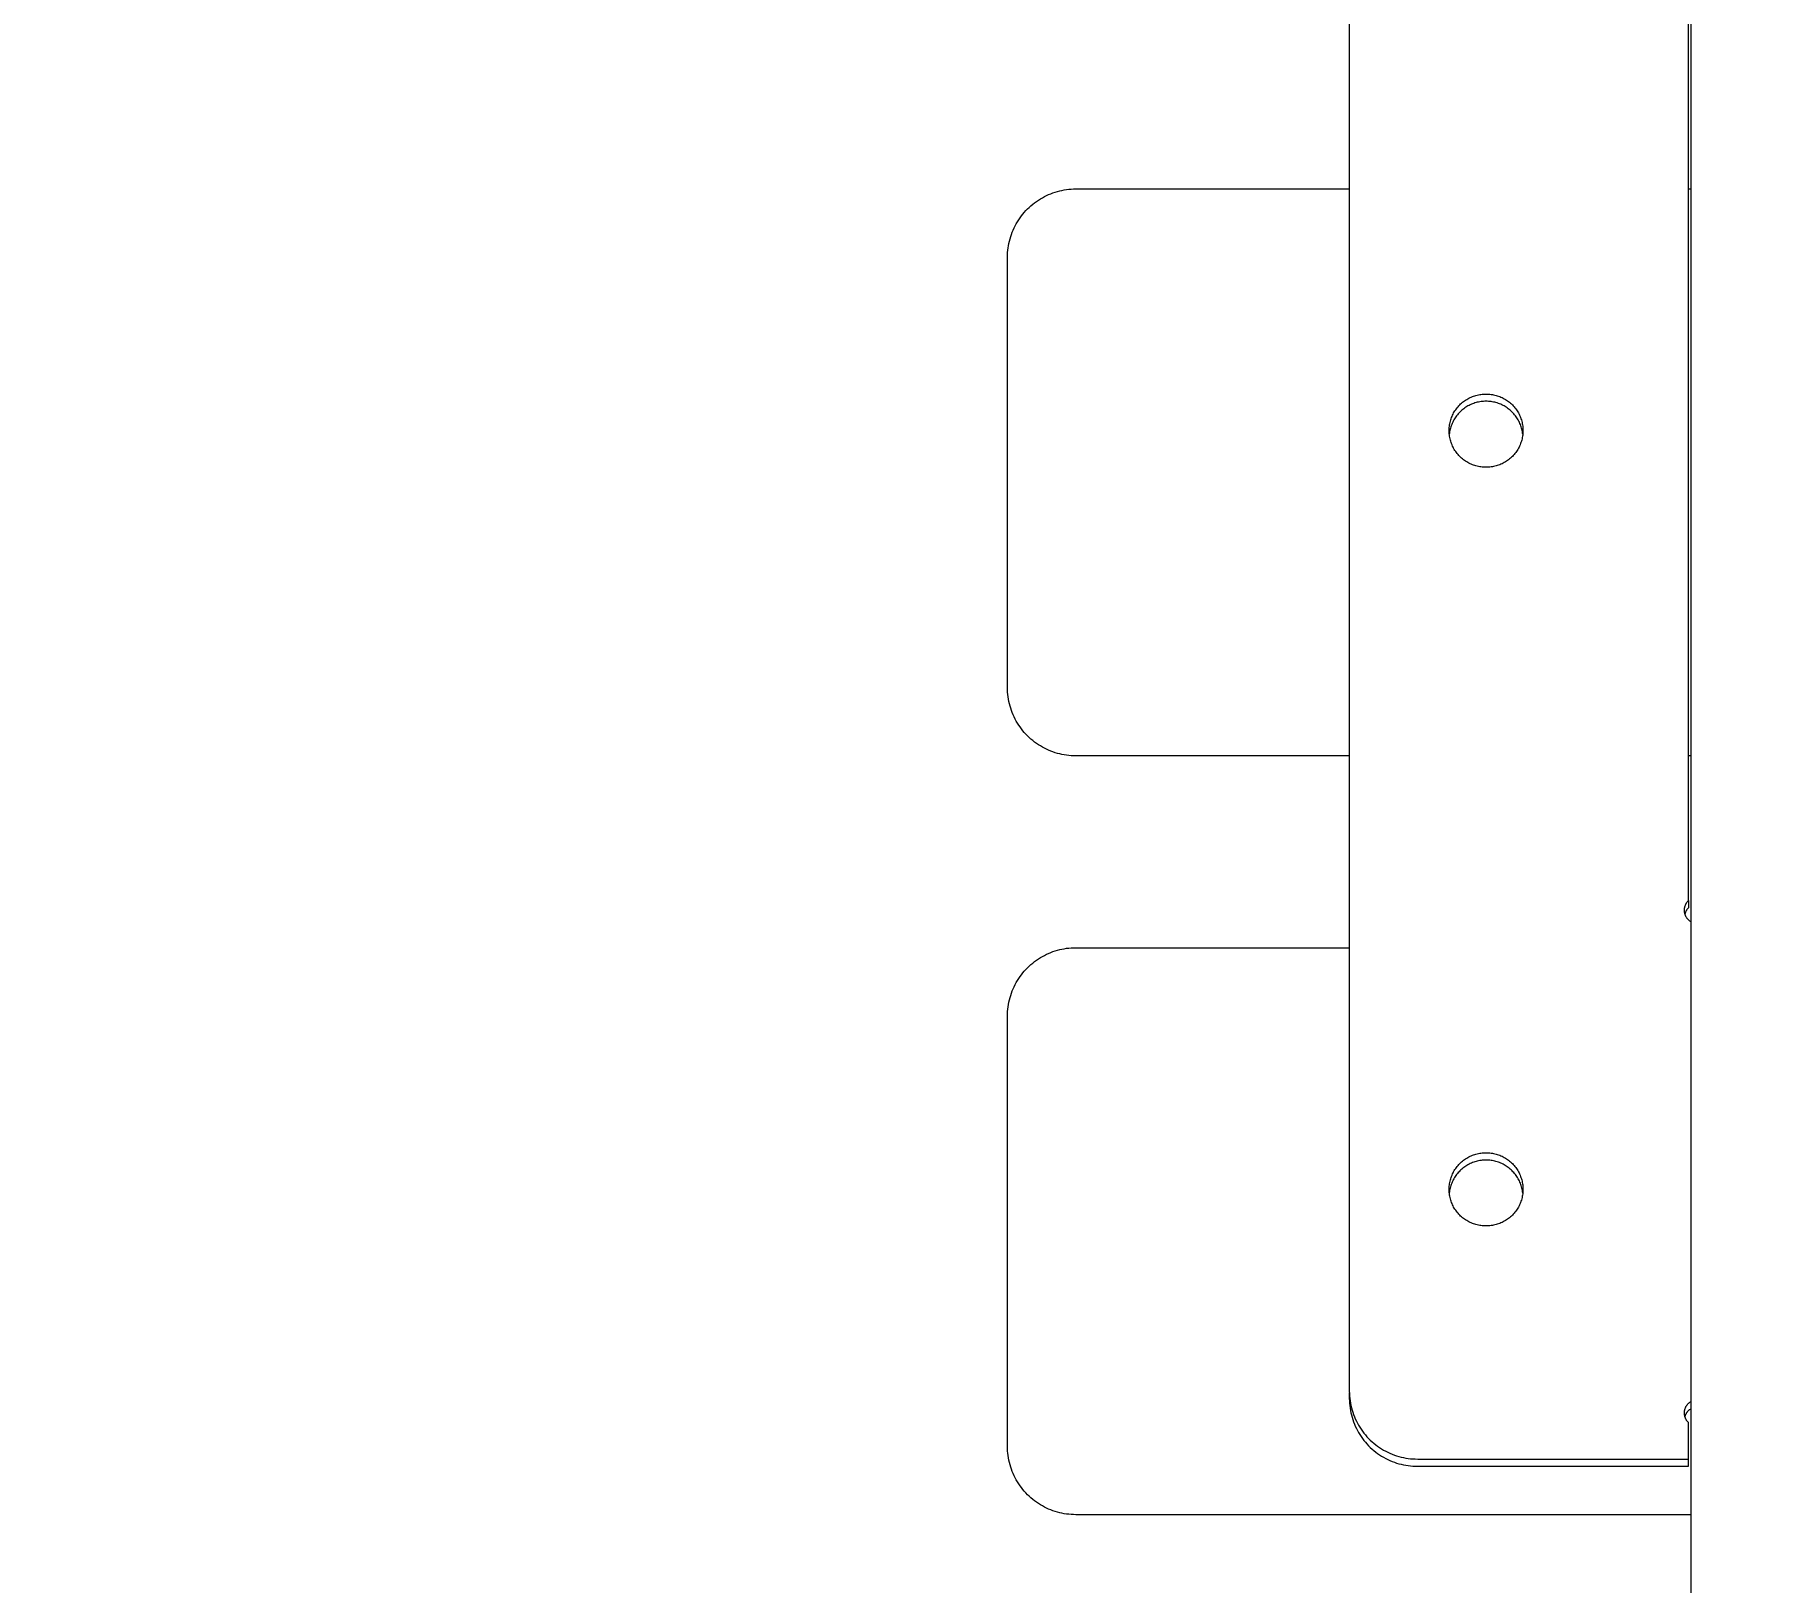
# Model space of a CAD drawing. Header units: inches. Extents: x -6 to 177, y -6 to 113.
# Drawn here: x 39.358 to 44.325, y 68.729 to 73.187 of the extents above; entities that cross this region are included whole.
import ezdxf

# ---------------------------------------------------------------- set-up
doc = ezdxf.new("R2010")
doc.units = ezdxf.units.IN
doc.layers.add('ZANO_R', color=7, linetype='Continuous', lineweight=0)
doc.layers.add('ZANO_W', color=1, linetype='Continuous', lineweight=0)
doc.styles.get("Standard").update_dxf_attribs({"font": 'arial.ttf'})
doc.dimstyles.new('amerykanie', dxfattribs={"dimtxt": 50, "dimasz": 50, "dimexe": 0.5, "dimexo": 0.5, "dimgap": 1, "dimtad": 1, "dimdec": 0, "dimzin": 0, "dimlunit": 5, "dimtxsty": 'Standard', "dimcen": 0.09, "dimclrd": 1, "dimclre": 1, "dimclrt": 1, "dimazin": 0, "dimtfac": 1, "dimtdec": 0, "dimtmove": 0, "dimatfit": 3, "dimfxl": 1, "dimtzin": 0, "dimarcsym": 1})

# ---------------------------------------------------------------- blocks, each defined once
blk = doc.blocks.new('*D360')
at = {"layer": 'ZANO_W', "color": 1, "lineweight": -2}
blk.add_line((85.0935, 70.6829), (84.9133, 72.026), dxfattribs=at)
blk.add_arc((85.5144, 67.5462), 4.0199, 111.9318, 165.7101, dxfattribs=at)
at = {"layer": 'ZANO_W', "color": 1}
for points in [[(84.0555, 71.1141), (83.9704, 71.4363), (84.9798, 71.5304)], [(81.4534, 68.5591), (81.7842, 68.5177), (81.4944, 67.5462)]]:
    blk.add_solid(points, dxfattribs=at)
at = {"layer": 'ZANO_W', "color": 1, "insert": (81.3724, 72.0367), "char_height": 1.625, "attachment_point": 5}
blk.add_mtext("82%%d21'", dxfattribs=at)

msp = doc.modelspace()

# ---------------------------------------------------------------- linework, layer by layer
at = {"layer": 'ZANO_R'}
for p, q in [((43.14387, 83.36189), (43.14387, 69.27949)), ((44.12822, 70.63128), (44.12822, 80.64249)), ((44.12034, 70.69272), (44.12034, 75.58914)), ((42.27184, 72.7233), (42.27796, 72.72608)), ((42.27796, 72.72608), (42.28417, 72.72866)), ((42.28417, 72.72866), (42.29047, 72.73102)), ((42.29047, 72.73102), (42.29684, 72.73316)), ((42.29684, 72.73316), (42.30328, 72.73508)), ((42.30328, 72.73508), (42.30978, 72.73678)), ((42.30978, 72.73678), (42.31634, 72.73826)), ((42.31634, 72.73826), (42.32295, 72.73952)), ((42.32295, 72.73952), (42.32959, 72.74055)), ((42.32959, 72.74055), (42.33626, 72.74135)), ((42.33626, 72.74135), (42.34296, 72.74192)), ((42.34296, 72.74192), (42.34967, 72.74227)), ((42.34967, 72.74227), (42.3564, 72.74238)), ((42.3564, 72.74238), (43.14387, 72.74238)), ((44.12034, 72.74238), (44.12822, 72.74238)), ((42.20368, 72.66975), (42.20801, 72.6749)), ((42.20801, 72.6749), (42.21252, 72.67989)), ((42.21252, 72.67989), (42.21719, 72.68472)), ((42.21719, 72.68472), (42.22202, 72.68939)), ((42.22202, 72.68939), (42.22701, 72.6939)), ((42.22701, 72.6939), (42.23215, 72.69823)), ((42.23215, 72.69823), (42.23744, 72.70238)), ((42.23744, 72.70238), (42.24287, 72.70635)), ((42.24287, 72.70635), (42.24842, 72.71013)), ((42.24842, 72.71013), (42.25411, 72.71372)), ((42.25411, 72.71372), (42.25991, 72.71712)), ((42.25991, 72.71712), (42.26582, 72.72031)), ((42.26582, 72.72031), (42.27184, 72.7233)), ((42.17583, 72.62395), (42.17861, 72.63007)), ((42.17861, 72.63007), (42.1816, 72.63609)), ((42.1816, 72.63609), (42.18479, 72.642)), ((42.18479, 72.642), (42.18819, 72.6478)), ((42.18819, 72.6478), (42.19178, 72.65349)), ((42.19178, 72.65349), (42.19556, 72.65904)), ((42.19556, 72.65904), (42.19953, 72.66447)), ((42.19953, 72.66447), (42.20368, 72.66975)), ((42.16136, 72.57232), (42.16239, 72.57896)), ((42.16239, 72.57896), (42.16364, 72.58557)), ((42.16364, 72.58557), (42.16512, 72.59212)), ((42.16512, 72.59212), (42.16683, 72.59863)), ((42.16683, 72.59863), (42.16875, 72.60507)), ((42.16875, 72.60507), (42.17089, 72.61144)), ((42.17089, 72.61144), (42.17325, 72.61774)), ((42.17325, 72.61774), (42.17583, 72.62395)), ((42.15953, 72.54551), (42.15964, 72.55223)), ((42.15953, 71.45284), (42.15953, 72.54551)), ((42.15964, 72.55223), (42.15999, 72.55895)), ((42.15999, 72.55895), (42.16056, 72.56565)), ((42.16056, 72.56565), (42.16136, 72.57232)), ((43.46718, 72.1255), (43.46997, 72.12787)), ((43.46997, 72.12787), (43.47284, 72.13014)), ((43.47284, 72.13014), (43.47579, 72.1323)), ((43.47579, 72.1323), (43.47881, 72.13436)), ((43.47881, 72.13436), (43.4819, 72.13632)), ((43.4819, 72.13632), (43.48506, 72.13816)), ((43.48506, 72.13816), (43.48828, 72.1399)), ((43.48828, 72.1399), (43.49156, 72.14152)), ((43.49156, 72.14152), (43.49489, 72.14303)), ((43.49489, 72.14303), (43.49827, 72.14442)), ((43.49827, 72.14442), (43.5017, 72.1457)), ((43.5017, 72.1457), (43.50517, 72.14685)), ((43.50517, 72.14685), (43.50868, 72.14788)), ((43.50868, 72.14788), (43.51223, 72.14879)), ((43.51223, 72.14879), (43.5158, 72.14958)), ((43.51602, 72.12858), (43.51248, 72.1278)), ((43.5158, 72.14958), (43.5194, 72.15024)), ((43.51958, 72.12924), (43.51602, 72.12858)), ((43.5194, 72.15024), (43.52302, 72.15078)), ((43.52316, 72.12979), (43.51958, 72.12924)), ((43.52302, 72.15078), (43.52665, 72.15119)), ((43.52676, 72.1302), (43.52316, 72.12979)), ((43.52665, 72.15119), (43.5303, 72.15148)), ((43.53037, 72.1305), (43.52676, 72.1302)), ((43.5303, 72.15148), (43.53395, 72.15163)), ((43.53399, 72.13067), (43.53037, 72.1305)), ((43.53395, 72.15163), (43.53761, 72.15166)), ((43.53761, 72.13072), (43.53399, 72.13067)), ((43.53761, 72.15166), (43.54127, 72.15163)), ((43.54123, 72.13067), (43.53761, 72.13072)), ((43.54485, 72.1305), (43.54123, 72.13067)), ((43.54127, 72.15163), (43.54492, 72.15148)), ((43.54846, 72.1302), (43.54485, 72.1305)), ((43.54492, 72.15148), (43.54857, 72.15119)), ((43.55206, 72.12979), (43.54846, 72.1302)), ((43.54857, 72.15119), (43.55221, 72.15078)), ((43.55564, 72.12924), (43.55206, 72.12979)), ((43.55221, 72.15078), (43.55582, 72.15024)), ((43.5592, 72.12858), (43.55564, 72.12924)), ((43.55582, 72.15024), (43.55942, 72.14958)), ((43.56274, 72.1278), (43.5592, 72.12858)), ((43.55942, 72.14958), (43.56299, 72.14879)), ((43.56299, 72.14879), (43.56654, 72.14788)), ((43.56654, 72.14788), (43.57005, 72.14685)), ((43.57005, 72.14685), (43.57352, 72.1457)), ((43.57352, 72.1457), (43.57695, 72.14442)), ((43.57695, 72.14442), (43.58033, 72.14303)), ((43.58033, 72.14303), (43.58366, 72.14152)), ((43.58366, 72.14152), (43.58694, 72.1399)), ((43.58694, 72.1399), (43.59016, 72.13816)), ((43.59016, 72.13816), (43.59332, 72.13632)), ((43.59332, 72.13632), (43.59641, 72.13436)), ((43.59641, 72.13436), (43.59943, 72.1323)), ((43.59943, 72.1323), (43.60238, 72.13014)), ((43.60238, 72.13014), (43.60525, 72.12787)), ((43.60525, 72.12787), (43.60804, 72.1255)), ((43.43586, 72.07695), (43.43698, 72.08043)), ((43.43698, 72.08043), (43.43823, 72.08387)), ((43.43823, 72.08387), (43.43959, 72.08726)), ((43.43959, 72.08726), (43.44107, 72.09061)), ((43.44107, 72.09061), (43.44266, 72.0939)), ((43.44266, 72.0939), (43.44437, 72.09713)), ((43.44437, 72.09713), (43.44619, 72.10031)), ((43.44682, 72.08006), (43.44498, 72.07694)), ((43.44619, 72.10031), (43.44812, 72.10341)), ((43.44876, 72.08311), (43.44682, 72.08006)), ((43.44812, 72.10341), (43.45016, 72.10645)), ((43.45081, 72.0861), (43.44876, 72.08311)), ((43.45016, 72.10645), (43.4523, 72.10942)), ((43.45296, 72.08902), (43.45081, 72.0861)), ((43.4523, 72.10942), (43.45454, 72.11231)), ((43.4552, 72.09186), (43.45296, 72.08902)), ((43.45454, 72.11231), (43.45688, 72.11512)), ((43.45754, 72.09463), (43.4552, 72.09186)), ((43.45688, 72.11512), (43.45932, 72.11785)), ((43.45998, 72.09731), (43.45754, 72.09463)), ((43.45932, 72.11785), (43.46185, 72.12049)), ((43.4625, 72.09991), (43.45998, 72.09731)), ((43.46185, 72.12049), (43.46447, 72.12304)), ((43.46512, 72.10241), (43.4625, 72.09991)), ((43.46447, 72.12304), (43.46718, 72.1255)), ((43.46781, 72.10483), (43.46512, 72.10241)), ((43.47059, 72.10716), (43.46781, 72.10483)), ((43.47344, 72.10939), (43.47059, 72.10716)), ((43.47637, 72.11152), (43.47344, 72.10939)), ((43.47937, 72.11355), (43.47637, 72.11152)), ((43.48244, 72.11547), (43.47937, 72.11355)), ((43.48558, 72.11729), (43.48244, 72.11547)), ((43.48877, 72.119), (43.48558, 72.11729)), ((43.49202, 72.1206), (43.48877, 72.119)), ((43.49532, 72.12209), (43.49202, 72.1206)), ((43.49867, 72.12346), (43.49532, 72.12209)), ((43.50207, 72.12472), (43.49867, 72.12346)), ((43.5055, 72.12587), (43.50207, 72.12472)), ((43.50898, 72.12689), (43.5055, 72.12587)), ((43.51248, 72.1278), (43.50898, 72.12689)), ((43.56624, 72.12689), (43.56274, 72.1278)), ((43.56972, 72.12587), (43.56624, 72.12689)), ((43.57315, 72.12472), (43.56972, 72.12587)), ((43.57655, 72.12346), (43.57315, 72.12472)), ((43.5799, 72.12209), (43.57655, 72.12346)), ((43.5832, 72.1206), (43.5799, 72.12209)), ((43.58645, 72.119), (43.5832, 72.1206)), ((43.58965, 72.11729), (43.58645, 72.119)), ((43.59278, 72.11547), (43.58965, 72.11729)), ((43.59585, 72.11355), (43.59278, 72.11547)), ((43.59885, 72.11152), (43.59585, 72.11355)), ((43.60178, 72.10939), (43.59885, 72.11152)), ((43.60463, 72.10716), (43.60178, 72.10939)), ((43.60741, 72.10483), (43.60463, 72.10716)), ((43.61011, 72.10241), (43.60741, 72.10483)), ((43.60804, 72.1255), (43.61075, 72.12304)), ((43.61272, 72.09991), (43.61011, 72.10241)), ((43.61075, 72.12304), (43.61337, 72.12049)), ((43.61524, 72.09731), (43.61272, 72.09991)), ((43.61337, 72.12049), (43.6159, 72.11785)), ((43.61768, 72.09463), (43.61524, 72.09731)), ((43.6159, 72.11785), (43.61834, 72.11512)), ((43.62002, 72.09186), (43.61768, 72.09463)), ((43.61834, 72.11512), (43.62068, 72.11231)), ((43.62226, 72.08902), (43.62002, 72.09186)), ((43.62068, 72.11231), (43.62292, 72.10942)), ((43.62441, 72.0861), (43.62226, 72.08902)), ((43.62292, 72.10942), (43.62506, 72.10645)), ((43.62646, 72.08311), (43.62441, 72.0861)), ((43.62506, 72.10645), (43.6271, 72.10341)), ((43.6284, 72.08006), (43.62646, 72.08311)), ((43.6271, 72.10341), (43.62903, 72.10031)), ((43.63024, 72.07694), (43.6284, 72.08006)), ((43.62903, 72.10031), (43.63085, 72.09713)), ((43.63085, 72.09713), (43.63256, 72.0939)), ((43.63256, 72.0939), (43.63415, 72.09061)), ((43.63415, 72.09061), (43.63563, 72.08726)), ((43.63563, 72.08726), (43.637, 72.08387)), ((43.637, 72.08387), (43.63824, 72.08043)), ((43.63824, 72.08043), (43.63936, 72.07695)), ((43.43132, 72.04813), (43.43144, 72.05178)), ((43.43132, 72.04447), (43.43132, 72.04813)), ((43.43144, 72.04081), (43.43132, 72.04447)), ((43.43144, 72.05178), (43.4317, 72.05543)), ((43.4317, 72.03717), (43.43144, 72.04081)), ((43.4317, 72.05543), (43.43208, 72.05907)), ((43.43208, 72.03353), (43.4317, 72.03717)), ((43.43227, 72.03942), (43.43183, 72.03583)), ((43.43208, 72.05907), (43.43258, 72.0627)), ((43.43258, 72.0299), (43.43208, 72.03353)), ((43.43283, 72.043), (43.43227, 72.03942)), ((43.43258, 72.0627), (43.43322, 72.0663)), ((43.43322, 72.0263), (43.43258, 72.0299)), ((43.43351, 72.04656), (43.43283, 72.043)), ((43.43322, 72.0663), (43.43397, 72.06988)), ((43.43432, 72.05009), (43.43351, 72.04656)), ((43.43397, 72.06988), (43.43485, 72.07343)), ((43.43525, 72.05359), (43.43432, 72.05009)), ((43.43485, 72.07343), (43.43586, 72.07695)), ((43.43629, 72.05706), (43.43525, 72.05359)), ((43.43745, 72.06049), (43.43629, 72.05706)), ((43.43873, 72.06388), (43.43745, 72.06049)), ((43.44013, 72.06722), (43.43873, 72.06388)), ((43.44164, 72.07051), (43.44013, 72.06722)), ((43.44326, 72.07375), (43.44164, 72.07051)), ((43.44498, 72.07694), (43.44326, 72.07375)), ((43.63197, 72.07375), (43.63024, 72.07694)), ((43.63359, 72.07051), (43.63197, 72.07375)), ((43.63509, 72.06722), (43.63359, 72.07051)), ((43.63649, 72.06388), (43.63509, 72.06722)), ((43.63777, 72.06049), (43.63649, 72.06388)), ((43.63893, 72.05706), (43.63777, 72.06049)), ((43.63998, 72.05359), (43.63893, 72.05706)), ((43.63936, 72.07695), (43.64037, 72.07343)), ((43.6409, 72.05009), (43.63998, 72.05359)), ((43.64037, 72.07343), (43.64125, 72.06988)), ((43.64171, 72.04656), (43.6409, 72.05009)), ((43.64125, 72.06988), (43.642, 72.0663)), ((43.64239, 72.043), (43.64171, 72.04656)), ((43.642, 72.0663), (43.64264, 72.0627)), ((43.64264, 72.0299), (43.642, 72.0263)), ((43.64295, 72.03942), (43.64239, 72.043)), ((43.64264, 72.0627), (43.64314, 72.05907)), ((43.64314, 72.03353), (43.64264, 72.0299)), ((43.64339, 72.03583), (43.64295, 72.03942)), ((43.64314, 72.05907), (43.64352, 72.05543)), ((43.64352, 72.03717), (43.64314, 72.03353)), ((43.64352, 72.05543), (43.64378, 72.05178)), ((43.64378, 72.04081), (43.64352, 72.03717)), ((43.64378, 72.05178), (43.6439, 72.04813)), ((43.6439, 72.04447), (43.64378, 72.04081)), ((43.6439, 72.04813), (43.6439, 72.04447)), ((43.43397, 72.02272), (43.43322, 72.0263)), ((43.43485, 72.01917), (43.43397, 72.02272)), ((43.43586, 72.01565), (43.43485, 72.01917)), ((43.43698, 72.01217), (43.43586, 72.01565)), ((43.43823, 72.00873), (43.43698, 72.01217)), ((43.43959, 72.00534), (43.43823, 72.00873)), ((43.44107, 72.00199), (43.43959, 72.00534)), ((43.44266, 71.9987), (43.44107, 72.00199)), ((43.44437, 71.99547), (43.44266, 71.9987)), ((43.44619, 71.99229), (43.44437, 71.99547)), ((43.44812, 71.98919), (43.44619, 71.99229)), ((43.45016, 71.98615), (43.44812, 71.98919)), ((43.4523, 71.98318), (43.45016, 71.98615)), ((43.45454, 71.98029), (43.4523, 71.98318)), ((43.45688, 71.97748), (43.45454, 71.98029)), ((43.62068, 71.98029), (43.61834, 71.97748)), ((43.62292, 71.98318), (43.62068, 71.98029)), ((43.62506, 71.98615), (43.62292, 71.98318)), ((43.6271, 71.98919), (43.62506, 71.98615)), ((43.62903, 71.99229), (43.6271, 71.98919)), ((43.63085, 71.99547), (43.62903, 71.99229)), ((43.63256, 71.9987), (43.63085, 71.99547)), ((43.63415, 72.00199), (43.63256, 71.9987)), ((43.63563, 72.00534), (43.63415, 72.00199)), ((43.637, 72.00873), (43.63563, 72.00534)), ((43.63824, 72.01217), (43.637, 72.00873)), ((43.63936, 72.01565), (43.63824, 72.01217)), ((43.64037, 72.01917), (43.63936, 72.01565)), ((43.64125, 72.02272), (43.64037, 72.01917)), ((43.642, 72.0263), (43.64125, 72.02272)), ((43.45932, 71.97475), (43.45688, 71.97748)), ((43.46185, 71.97211), (43.45932, 71.97475)), ((43.46447, 71.96955), (43.46185, 71.97211)), ((43.46718, 71.96709), (43.46447, 71.96955)), ((43.46997, 71.96473), (43.46718, 71.96709)), ((43.47284, 71.96246), (43.46997, 71.96473)), ((43.47579, 71.9603), (43.47284, 71.96246)), ((43.47881, 71.95824), (43.47579, 71.9603)), ((43.4819, 71.95628), (43.47881, 71.95824)), ((43.48506, 71.95444), (43.4819, 71.95628)), ((43.48828, 71.9527), (43.48506, 71.95444)), ((43.49156, 71.95108), (43.48828, 71.9527)), ((43.49489, 71.94957), (43.49156, 71.95108)), ((43.49827, 71.94818), (43.49489, 71.94957)), ((43.5017, 71.9469), (43.49827, 71.94818)), ((43.50517, 71.94575), (43.5017, 71.9469)), ((43.50868, 71.94471), (43.50517, 71.94575)), ((43.51223, 71.9438), (43.50868, 71.94471)), ((43.5158, 71.94302), (43.51223, 71.9438)), ((43.5194, 71.94236), (43.5158, 71.94302)), ((43.52302, 71.94182), (43.5194, 71.94236)), ((43.52665, 71.94141), (43.52302, 71.94182)), ((43.5303, 71.94112), (43.52665, 71.94141)), ((43.53395, 71.94097), (43.5303, 71.94112)), ((43.53761, 71.94093), (43.53395, 71.94097)), ((43.54127, 71.94097), (43.53761, 71.94093)), ((43.54492, 71.94112), (43.54127, 71.94097)), ((43.54857, 71.94141), (43.54492, 71.94112)), ((43.55221, 71.94182), (43.54857, 71.94141)), ((43.55582, 71.94236), (43.55221, 71.94182)), ((43.55942, 71.94302), (43.55582, 71.94236)), ((43.56299, 71.9438), (43.55942, 71.94302)), ((43.56654, 71.94471), (43.56299, 71.9438)), ((43.57005, 71.94575), (43.56654, 71.94471)), ((43.57352, 71.9469), (43.57005, 71.94575)), ((43.57695, 71.94818), (43.57352, 71.9469)), ((43.58033, 71.94957), (43.57695, 71.94818)), ((43.58366, 71.95108), (43.58033, 71.94957)), ((43.58694, 71.9527), (43.58366, 71.95108)), ((43.59016, 71.95444), (43.58694, 71.9527)), ((43.59332, 71.95628), (43.59016, 71.95444)), ((43.59641, 71.95824), (43.59332, 71.95628)), ((43.59943, 71.9603), (43.59641, 71.95824)), ((43.60238, 71.96246), (43.59943, 71.9603)), ((43.60525, 71.96473), (43.60238, 71.96246)), ((43.60804, 71.96709), (43.60525, 71.96473)), ((43.61075, 71.96955), (43.60804, 71.96709)), ((43.61337, 71.97211), (43.61075, 71.96955)), ((43.6159, 71.97475), (43.61337, 71.97211)), ((43.61834, 71.97748), (43.6159, 71.97475)), ((42.15953, 71.30623), (42.15953, 71.45284)), ((42.15964, 71.29951), (42.15953, 71.30623)), ((42.15999, 71.29279), (42.15964, 71.29951)), ((42.16056, 71.2861), (42.15999, 71.29279)), ((42.16136, 71.27942), (42.16056, 71.2861)), ((42.16239, 71.27278), (42.16136, 71.27942)), ((42.16364, 71.26618), (42.16239, 71.27278)), ((42.16512, 71.25962), (42.16364, 71.26618)), ((42.16683, 71.25312), (42.16512, 71.25962)), ((42.16875, 71.24667), (42.16683, 71.25312)), ((42.17089, 71.2403), (42.16875, 71.24667)), ((42.17325, 71.23401), (42.17089, 71.2403)), ((42.17583, 71.2278), (42.17325, 71.23401)), ((42.17861, 71.22168), (42.17583, 71.2278)), ((42.1816, 71.21566), (42.17861, 71.22168)), ((42.18479, 71.20974), (42.1816, 71.21566)), ((42.18819, 71.20394), (42.18479, 71.20974)), ((42.19178, 71.19826), (42.18819, 71.20394)), ((42.19556, 71.1927), (42.19178, 71.19826)), ((42.19953, 71.18727), (42.19556, 71.1927)), ((42.20368, 71.18199), (42.19953, 71.18727)), ((42.20801, 71.17685), (42.20368, 71.18199)), ((42.21252, 71.17186), (42.20801, 71.17685)), ((42.21719, 71.16702), (42.21252, 71.17186)), ((42.22202, 71.16235), (42.21719, 71.16702)), ((42.22701, 71.15785), (42.22202, 71.16235)), ((42.23215, 71.15352), (42.22701, 71.15785)), ((42.23744, 71.14936), (42.23215, 71.15352)), ((42.24287, 71.14539), (42.23744, 71.14936)), ((42.24842, 71.14161), (42.24287, 71.14539)), ((42.25411, 71.13802), (42.24842, 71.14161)), ((42.25991, 71.13463), (42.25411, 71.13802)), ((42.26582, 71.13143), (42.25991, 71.13463)), ((42.27184, 71.12844), (42.26582, 71.13143)), ((42.27796, 71.12566), (42.27184, 71.12844)), ((42.28417, 71.12309), (42.27796, 71.12566)), ((42.29047, 71.12073), (42.28417, 71.12309)), ((42.29684, 71.11858), (42.29047, 71.12073)), ((42.30328, 71.11666), (42.29684, 71.11858)), ((42.30978, 71.11496), (42.30328, 71.11666)), ((42.31634, 71.11348), (42.30978, 71.11496)), ((42.32295, 71.11222), (42.31634, 71.11348)), ((42.32959, 71.11119), (42.32295, 71.11222)), ((42.33626, 71.11039), (42.32959, 71.11119)), ((42.34296, 71.10982), (42.33626, 71.11039)), ((42.34967, 71.10948), (42.34296, 71.10982)), ((42.3564, 71.10936), (42.34967, 71.10948)), ((43.14387, 71.10936), (42.3564, 71.10936)), ((44.12822, 71.10936), (44.12034, 71.10936)), ((44.11523, 70.68648), (44.11599, 70.68759)), ((44.11599, 70.68759), (44.11679, 70.68868)), ((44.11679, 70.68868), (44.11762, 70.68973)), ((44.11762, 70.68973), (44.1185, 70.69076)), ((44.1185, 70.69076), (44.1194, 70.69175)), ((44.1194, 70.69175), (44.12034, 70.69272)), ((44.12034, 70.69272), (44.12034, 70.67177)), ((44.10882, 70.66485), (44.10883, 70.6662)), ((44.10885, 70.66351), (44.10882, 70.66485)), ((44.10883, 70.6662), (44.10889, 70.66754)), ((44.10893, 70.66216), (44.10885, 70.66351)), ((44.10889, 70.66754), (44.109, 70.66889)), ((44.10905, 70.66082), (44.10893, 70.66216)), ((44.109, 70.66889), (44.10916, 70.67022)), ((44.10923, 70.65949), (44.10905, 70.66082)), ((44.10916, 70.67022), (44.10936, 70.67156)), ((44.10944, 70.65816), (44.10923, 70.65949)), ((44.10936, 70.67156), (44.1096, 70.67288)), ((44.10971, 70.65684), (44.10944, 70.65816)), ((44.1096, 70.67288), (44.10989, 70.67419)), ((44.11002, 70.65553), (44.10971, 70.65684)), ((44.10989, 70.67419), (44.11023, 70.6755)), ((44.11037, 70.65423), (44.11002, 70.65553)), ((44.11023, 70.6755), (44.11062, 70.67679)), ((44.11064, 70.65593), (44.11025, 70.65465)), ((44.11077, 70.65294), (44.11037, 70.65423)), ((44.11062, 70.67679), (44.11104, 70.67806)), ((44.11107, 70.6572), (44.11064, 70.65593)), ((44.11122, 70.65167), (44.11077, 70.65294)), ((44.11104, 70.67806), (44.11151, 70.67933)), ((44.11154, 70.65846), (44.11107, 70.6572)), ((44.1117, 70.65042), (44.11122, 70.65167)), ((44.11151, 70.67933), (44.11203, 70.68057)), ((44.11206, 70.65969), (44.11154, 70.65846)), ((44.11223, 70.64918), (44.1117, 70.65042)), ((44.11203, 70.68057), (44.11259, 70.6818)), ((44.11261, 70.66091), (44.11206, 70.65969)), ((44.11281, 70.64796), (44.11223, 70.64918)), ((44.11259, 70.6818), (44.11318, 70.683)), ((44.11321, 70.66211), (44.11261, 70.66091)), ((44.11342, 70.64677), (44.11281, 70.64796)), ((44.11318, 70.683), (44.11383, 70.68418)), ((44.11385, 70.66329), (44.11321, 70.66211)), ((44.11408, 70.64559), (44.11342, 70.64677)), ((44.11383, 70.68418), (44.11451, 70.68535)), ((44.11453, 70.66444), (44.11385, 70.66329)), ((44.11478, 70.64444), (44.11408, 70.64559)), ((44.11451, 70.68535), (44.11523, 70.68648)), ((44.11525, 70.66557), (44.11453, 70.66444)), ((44.11551, 70.64331), (44.11478, 70.64444)), ((44.11601, 70.66668), (44.11525, 70.66557)), ((44.11629, 70.64221), (44.11551, 70.64331)), ((44.11681, 70.66775), (44.11601, 70.66668)), ((44.1171, 70.64114), (44.11629, 70.64221)), ((44.11764, 70.6688), (44.11681, 70.66775)), ((44.11795, 70.64009), (44.1171, 70.64114)), ((44.11851, 70.66982), (44.11764, 70.6688)), ((44.11883, 70.63908), (44.11795, 70.64009)), ((44.11941, 70.67081), (44.11851, 70.66982)), ((44.11975, 70.63809), (44.11883, 70.63908)), ((44.12034, 70.67177), (44.11941, 70.67081)), ((44.12071, 70.63714), (44.11975, 70.63809)), ((44.12169, 70.63623), (44.12071, 70.63714)), ((44.12271, 70.63534), (44.12169, 70.63623)), ((44.12376, 70.6345), (44.12271, 70.63534)), ((44.12483, 70.63369), (44.12376, 70.6345)), ((44.12593, 70.63292), (44.12483, 70.63369)), ((44.12706, 70.63218), (44.12593, 70.63292)), ((44.12822, 70.63149), (44.12706, 70.63218)), ((44.12822, 70.51786), (44.12822, 70.63128)), ((42.27184, 70.53795), (42.27796, 70.54073)), ((42.27796, 70.54073), (42.28417, 70.54331)), ((42.28417, 70.54331), (42.29047, 70.54566)), ((42.29047, 70.54566), (42.29684, 70.54781)), ((42.29684, 70.54781), (42.30328, 70.54973)), ((42.30328, 70.54973), (42.30978, 70.55143)), ((42.30978, 70.55143), (42.31634, 70.55291)), ((42.31634, 70.55291), (42.32295, 70.55417)), ((42.32295, 70.55417), (42.32959, 70.5552)), ((42.32959, 70.5552), (42.33626, 70.556)), ((42.33626, 70.556), (42.34296, 70.55657)), ((42.34296, 70.55657), (42.34967, 70.55692)), ((42.34967, 70.55692), (42.3564, 70.55703)), ((42.3564, 70.55703), (43.14387, 70.55703)), ((42.20368, 70.4844), (42.20801, 70.48955)), ((42.20801, 70.48955), (42.21252, 70.49454)), ((42.21252, 70.49454), (42.21719, 70.49937)), ((42.21719, 70.49937), (42.22202, 70.50404)), ((42.22202, 70.50404), (42.22701, 70.50855)), ((42.22701, 70.50855), (42.23215, 70.51288)), ((42.23215, 70.51288), (42.23744, 70.51703)), ((42.23744, 70.51703), (42.24287, 70.521)), ((42.24287, 70.521), (42.24842, 70.52478)), ((42.24842, 70.52478), (42.25411, 70.52837)), ((42.25411, 70.52837), (42.25991, 70.53177)), ((42.25991, 70.53177), (42.26582, 70.53496)), ((42.26582, 70.53496), (42.27184, 70.53795)), ((44.12822, 69.91389), (44.12822, 70.51786)), ((42.17583, 70.4386), (42.17861, 70.44471)), ((42.17861, 70.44471), (42.1816, 70.45073)), ((42.1816, 70.45073), (42.18479, 70.45665)), ((42.18479, 70.45665), (42.18819, 70.46245)), ((42.18819, 70.46245), (42.19178, 70.46814)), ((42.19178, 70.46814), (42.19556, 70.47369)), ((42.19556, 70.47369), (42.19953, 70.47912)), ((42.19953, 70.47912), (42.20368, 70.4844)), ((42.16136, 70.38697), (42.16239, 70.39361)), ((42.16239, 70.39361), (42.16364, 70.40022)), ((42.16364, 70.40022), (42.16512, 70.40677)), ((42.16512, 70.40677), (42.16683, 70.41328)), ((42.16683, 70.41328), (42.16875, 70.41972)), ((42.16875, 70.41972), (42.17089, 70.42609)), ((42.17089, 70.42609), (42.17325, 70.43238)), ((42.17325, 70.43238), (42.17583, 70.4386)), ((42.15953, 70.36016), (42.15964, 70.36688)), ((42.15953, 69.26749), (42.15953, 70.36016)), ((42.15964, 70.36688), (42.15999, 70.3736)), ((42.15999, 70.3736), (42.16056, 70.3803)), ((42.16056, 70.3803), (42.16136, 70.38697)), ((43.46718, 69.94015), (43.46997, 69.94252)), ((43.46997, 69.94252), (43.47284, 69.94478)), ((43.47284, 69.94478), (43.47579, 69.94695)), ((43.47579, 69.94695), (43.47881, 69.94901)), ((43.47881, 69.94901), (43.4819, 69.95097)), ((43.4819, 69.95097), (43.48506, 69.95281)), ((43.48506, 69.95281), (43.48828, 69.95455)), ((43.48828, 69.95455), (43.49156, 69.95617)), ((43.49156, 69.95617), (43.49489, 69.95768)), ((43.49489, 69.95768), (43.49827, 69.95907)), ((43.49827, 69.95907), (43.5017, 69.96035)), ((43.5017, 69.96035), (43.50517, 69.9615)), ((43.50517, 69.9615), (43.50868, 69.96253)), ((43.50868, 69.96253), (43.51223, 69.96344)), ((43.51248, 69.94245), (43.50898, 69.94154)), ((43.51223, 69.96344), (43.5158, 69.96423)), ((43.51602, 69.94323), (43.51248, 69.94245)), ((43.5158, 69.96423), (43.5194, 69.96489)), ((43.51958, 69.94389), (43.51602, 69.94323)), ((43.5194, 69.96489), (43.52302, 69.96543)), ((43.52316, 69.94444), (43.51958, 69.94389)), ((43.52302, 69.96543), (43.52665, 69.96584)), ((43.52676, 69.94485), (43.52316, 69.94444)), ((43.52665, 69.96584), (43.5303, 69.96613)), ((43.53037, 69.94515), (43.52676, 69.94485)), ((43.5303, 69.96613), (43.53395, 69.96628)), ((43.53399, 69.94532), (43.53037, 69.94515)), ((43.53395, 69.96628), (43.53761, 69.96631)), ((43.53761, 69.94537), (43.53399, 69.94532)), ((43.53761, 69.96631), (43.54127, 69.96628)), ((43.54123, 69.94532), (43.53761, 69.94537)), ((43.54485, 69.94515), (43.54123, 69.94532)), ((43.54127, 69.96628), (43.54492, 69.96613)), ((43.54846, 69.94485), (43.54485, 69.94515)), ((43.54492, 69.96613), (43.54857, 69.96584)), ((43.55206, 69.94444), (43.54846, 69.94485)), ((43.54857, 69.96584), (43.55221, 69.96543)), ((43.55564, 69.94389), (43.55206, 69.94444)), ((43.55221, 69.96543), (43.55582, 69.96489)), ((43.5592, 69.94323), (43.55564, 69.94389)), ((43.55582, 69.96489), (43.55942, 69.96423)), ((43.56274, 69.94245), (43.5592, 69.94323)), ((43.55942, 69.96423), (43.56299, 69.96344)), ((43.56624, 69.94154), (43.56274, 69.94245)), ((43.56299, 69.96344), (43.56654, 69.96253)), ((43.56654, 69.96253), (43.57005, 69.9615)), ((43.57005, 69.9615), (43.57352, 69.96035)), ((43.57352, 69.96035), (43.57695, 69.95907)), ((43.57695, 69.95907), (43.58033, 69.95768)), ((43.58033, 69.95768), (43.58366, 69.95617)), ((43.58366, 69.95617), (43.58694, 69.95455)), ((43.58694, 69.95455), (43.59016, 69.95281)), ((43.59016, 69.95281), (43.59332, 69.95097)), ((43.59332, 69.95097), (43.59641, 69.94901)), ((43.59641, 69.94901), (43.59943, 69.94695)), ((43.59943, 69.94695), (43.60238, 69.94478)), ((43.60238, 69.94478), (43.60525, 69.94252)), ((43.60525, 69.94252), (43.60804, 69.94015)), ((43.43586, 69.8916), (43.43698, 69.89508)), ((43.43698, 69.89508), (43.43823, 69.89852)), ((43.43823, 69.89852), (43.43959, 69.90191)), ((43.43959, 69.90191), (43.44107, 69.90526)), ((43.44107, 69.90526), (43.44266, 69.90855)), ((43.44266, 69.90855), (43.44437, 69.91178)), ((43.44437, 69.91178), (43.44619, 69.91496)), ((43.44682, 69.89471), (43.44498, 69.89159)), ((43.44619, 69.91496), (43.44812, 69.91806)), ((43.44876, 69.89776), (43.44682, 69.89471)), ((43.44812, 69.91806), (43.45016, 69.9211)), ((43.45081, 69.90075), (43.44876, 69.89776)), ((43.45016, 69.9211), (43.4523, 69.92407)), ((43.45296, 69.90367), (43.45081, 69.90075)), ((43.4523, 69.92407), (43.45454, 69.92696)), ((43.4552, 69.90651), (43.45296, 69.90367)), ((43.45454, 69.92696), (43.45688, 69.92977)), ((43.45754, 69.90928), (43.4552, 69.90651)), ((43.45688, 69.92977), (43.45932, 69.9325)), ((43.45998, 69.91196), (43.45754, 69.90928)), ((43.45932, 69.9325), (43.46185, 69.93514)), ((43.4625, 69.91455), (43.45998, 69.91196)), ((43.46185, 69.93514), (43.46447, 69.93769)), ((43.46512, 69.91706), (43.4625, 69.91455)), ((43.46447, 69.93769), (43.46718, 69.94015)), ((43.46781, 69.91948), (43.46512, 69.91706)), ((43.47059, 69.92181), (43.46781, 69.91948)), ((43.47344, 69.92404), (43.47059, 69.92181)), ((43.47637, 69.92617), (43.47344, 69.92404)), ((43.47937, 69.9282), (43.47637, 69.92617)), ((43.48244, 69.93012), (43.47937, 69.9282)), ((43.48558, 69.93194), (43.48244, 69.93012)), ((43.48877, 69.93365), (43.48558, 69.93194)), ((43.49202, 69.93525), (43.48877, 69.93365)), ((43.49532, 69.93674), (43.49202, 69.93525)), ((43.49867, 69.93811), (43.49532, 69.93674)), ((43.50207, 69.93937), (43.49867, 69.93811)), ((43.5055, 69.94052), (43.50207, 69.93937)), ((43.50898, 69.94154), (43.5055, 69.94052)), ((43.56972, 69.94052), (43.56624, 69.94154)), ((43.57315, 69.93937), (43.56972, 69.94052)), ((43.57655, 69.93811), (43.57315, 69.93937)), ((43.5799, 69.93674), (43.57655, 69.93811)), ((43.5832, 69.93525), (43.5799, 69.93674)), ((43.58645, 69.93365), (43.5832, 69.93525)), ((43.58965, 69.93194), (43.58645, 69.93365)), ((43.59278, 69.93012), (43.58965, 69.93194)), ((43.59585, 69.9282), (43.59278, 69.93012)), ((43.59885, 69.92617), (43.59585, 69.9282)), ((43.60178, 69.92404), (43.59885, 69.92617)), ((43.60463, 69.92181), (43.60178, 69.92404)), ((43.60741, 69.91948), (43.60463, 69.92181)), ((43.61011, 69.91706), (43.60741, 69.91948)), ((43.60804, 69.94015), (43.61075, 69.93769)), ((43.61272, 69.91455), (43.61011, 69.91706)), ((43.61075, 69.93769), (43.61337, 69.93514)), ((43.61524, 69.91196), (43.61272, 69.91455)), ((43.61337, 69.93514), (43.6159, 69.9325)), ((43.61768, 69.90928), (43.61524, 69.91196)), ((43.6159, 69.9325), (43.61834, 69.92977)), ((43.62002, 69.90651), (43.61768, 69.90928)), ((43.61834, 69.92977), (43.62068, 69.92696)), ((43.62226, 69.90367), (43.62002, 69.90651)), ((43.62068, 69.92696), (43.62292, 69.92407)), ((43.62441, 69.90075), (43.62226, 69.90367)), ((43.62292, 69.92407), (43.62506, 69.9211)), ((43.62646, 69.89776), (43.62441, 69.90075)), ((43.62506, 69.9211), (43.6271, 69.91806)), ((43.6284, 69.89471), (43.62646, 69.89776)), ((43.6271, 69.91806), (43.62903, 69.91496)), ((43.63024, 69.89159), (43.6284, 69.89471)), ((43.62903, 69.91496), (43.63085, 69.91178)), ((43.63085, 69.91178), (43.63256, 69.90855)), ((43.63256, 69.90855), (43.63415, 69.90526)), ((43.63415, 69.90526), (43.63563, 69.90191)), ((43.63563, 69.90191), (43.637, 69.89852)), ((43.637, 69.89852), (43.63824, 69.89508)), ((43.63824, 69.89508), (43.63936, 69.8916)), ((44.12822, 69.81165), (44.12822, 69.91389)), ((43.43132, 69.86278), (43.43144, 69.86643)), ((43.43132, 69.85912), (43.43132, 69.86278)), ((43.43144, 69.85546), (43.43132, 69.85912)), ((43.43144, 69.86643), (43.4317, 69.87008)), ((43.4317, 69.85181), (43.43144, 69.85546)), ((43.4317, 69.87008), (43.43208, 69.87372)), ((43.43208, 69.84818), (43.4317, 69.85181)), ((43.43227, 69.85407), (43.43183, 69.85048)), ((43.43208, 69.87372), (43.43258, 69.87734)), ((43.43258, 69.84455), (43.43208, 69.84818)), ((43.43283, 69.85765), (43.43227, 69.85407)), ((43.43258, 69.87734), (43.43322, 69.88095)), ((43.43322, 69.84095), (43.43258, 69.84455)), ((43.43351, 69.86121), (43.43283, 69.85765)), ((43.43322, 69.88095), (43.43397, 69.88453)), ((43.43432, 69.86474), (43.43351, 69.86121)), ((43.43397, 69.88453), (43.43485, 69.88808)), ((43.43525, 69.86824), (43.43432, 69.86474)), ((43.43485, 69.88808), (43.43586, 69.8916)), ((43.43629, 69.87171), (43.43525, 69.86824)), ((43.43745, 69.87514), (43.43629, 69.87171)), ((43.43873, 69.87853), (43.43745, 69.87514)), ((43.44013, 69.88187), (43.43873, 69.87853)), ((43.44164, 69.88516), (43.44013, 69.88187)), ((43.44326, 69.8884), (43.44164, 69.88516)), ((43.44498, 69.89159), (43.44326, 69.8884)), ((43.63197, 69.8884), (43.63024, 69.89159)), ((43.63359, 69.88516), (43.63197, 69.8884)), ((43.63509, 69.88187), (43.63359, 69.88516)), ((43.63649, 69.87853), (43.63509, 69.88187)), ((43.63777, 69.87514), (43.63649, 69.87853)), ((43.63893, 69.87171), (43.63777, 69.87514)), ((43.63998, 69.86824), (43.63893, 69.87171)), ((43.63936, 69.8916), (43.64037, 69.88808)), ((43.6409, 69.86474), (43.63998, 69.86824)), ((43.64037, 69.88808), (43.64125, 69.88453)), ((43.64171, 69.86121), (43.6409, 69.86474)), ((43.64125, 69.88453), (43.642, 69.88095)), ((43.64239, 69.85765), (43.64171, 69.86121)), ((43.642, 69.88095), (43.64264, 69.87734)), ((43.64264, 69.84455), (43.642, 69.84095)), ((43.64295, 69.85407), (43.64239, 69.85765)), ((43.64264, 69.87734), (43.64314, 69.87372)), ((43.64314, 69.84818), (43.64264, 69.84455)), ((43.64339, 69.85048), (43.64295, 69.85407)), ((43.64314, 69.87372), (43.64352, 69.87008)), ((43.64352, 69.85181), (43.64314, 69.84818)), ((43.64352, 69.87008), (43.64378, 69.86643)), ((43.64378, 69.85546), (43.64352, 69.85181)), ((43.64378, 69.86643), (43.6439, 69.86278)), ((43.6439, 69.85912), (43.64378, 69.85546)), ((43.6439, 69.86278), (43.6439, 69.85912)), ((43.43397, 69.83737), (43.43322, 69.84095)), ((43.43485, 69.83382), (43.43397, 69.83737)), ((43.43586, 69.8303), (43.43485, 69.83382)), ((43.43698, 69.82682), (43.43586, 69.8303)), ((43.43823, 69.82338), (43.43698, 69.82682)), ((43.43959, 69.81999), (43.43823, 69.82338)), ((43.44107, 69.81664), (43.43959, 69.81999)), ((43.44266, 69.81335), (43.44107, 69.81664)), ((43.44437, 69.81012), (43.44266, 69.81335)), ((43.44619, 69.80694), (43.44437, 69.81012)), ((43.44812, 69.80383), (43.44619, 69.80694)), ((43.45016, 69.80079), (43.44812, 69.80383)), ((43.4523, 69.79783), (43.45016, 69.80079)), ((43.45454, 69.79494), (43.4523, 69.79783)), ((43.45688, 69.79213), (43.45454, 69.79494)), ((43.62068, 69.79494), (43.61834, 69.79213)), ((43.62292, 69.79783), (43.62068, 69.79494)), ((43.62506, 69.80079), (43.62292, 69.79783)), ((43.6271, 69.80383), (43.62506, 69.80079)), ((43.62903, 69.80694), (43.6271, 69.80383)), ((43.63085, 69.81012), (43.62903, 69.80694)), ((43.63256, 69.81335), (43.63085, 69.81012)), ((43.63415, 69.81664), (43.63256, 69.81335)), ((43.63563, 69.81999), (43.63415, 69.81664)), ((43.637, 69.82338), (43.63563, 69.81999)), ((43.63824, 69.82682), (43.637, 69.82338)), ((43.63936, 69.8303), (43.63824, 69.82682)), ((43.64037, 69.83382), (43.63936, 69.8303)), ((43.64125, 69.83737), (43.64037, 69.83382)), ((43.642, 69.84095), (43.64125, 69.83737)), ((44.12822, 67.93992), (44.12822, 69.81165)), ((43.45932, 69.7894), (43.45688, 69.79213)), ((43.46185, 69.78676), (43.45932, 69.7894)), ((43.46447, 69.7842), (43.46185, 69.78676)), ((43.46718, 69.78174), (43.46447, 69.7842)), ((43.46997, 69.77938), (43.46718, 69.78174)), ((43.47284, 69.77711), (43.46997, 69.77938)), ((43.47579, 69.77495), (43.47284, 69.77711)), ((43.47881, 69.77289), (43.47579, 69.77495)), ((43.4819, 69.77093), (43.47881, 69.77289)), ((43.48506, 69.76908), (43.4819, 69.77093)), ((43.48828, 69.76735), (43.48506, 69.76908)), ((43.49156, 69.76572), (43.48828, 69.76735)), ((43.49489, 69.76422), (43.49156, 69.76572)), ((43.49827, 69.76282), (43.49489, 69.76422)), ((43.5017, 69.76155), (43.49827, 69.76282)), ((43.50517, 69.7604), (43.5017, 69.76155)), ((43.50868, 69.75936), (43.50517, 69.7604)), ((43.51223, 69.75845), (43.50868, 69.75936)), ((43.5158, 69.75767), (43.51223, 69.75845)), ((43.5194, 69.757), (43.5158, 69.75767)), ((43.52302, 69.75647), (43.5194, 69.757)), ((43.52665, 69.75606), (43.52302, 69.75647)), ((43.5303, 69.75577), (43.52665, 69.75606)), ((43.53395, 69.75561), (43.5303, 69.75577)), ((43.53761, 69.75558), (43.53395, 69.75561)), ((43.54127, 69.75561), (43.53761, 69.75558)), ((43.54492, 69.75577), (43.54127, 69.75561)), ((43.54857, 69.75606), (43.54492, 69.75577)), ((43.55221, 69.75647), (43.54857, 69.75606)), ((43.55582, 69.757), (43.55221, 69.75647)), ((43.55942, 69.75767), (43.55582, 69.757)), ((43.56299, 69.75845), (43.55942, 69.75767)), ((43.56654, 69.75936), (43.56299, 69.75845)), ((43.57005, 69.7604), (43.56654, 69.75936)), ((43.57352, 69.76155), (43.57005, 69.7604)), ((43.57695, 69.76282), (43.57352, 69.76155)), ((43.58033, 69.76422), (43.57695, 69.76282)), ((43.58366, 69.76572), (43.58033, 69.76422)), ((43.58694, 69.76735), (43.58366, 69.76572)), ((43.59016, 69.76908), (43.58694, 69.76735)), ((43.59332, 69.77093), (43.59016, 69.76908)), ((43.59641, 69.77289), (43.59332, 69.77093)), ((43.59943, 69.77495), (43.59641, 69.77289)), ((43.60238, 69.77711), (43.59943, 69.77495)), ((43.60525, 69.77938), (43.60238, 69.77711)), ((43.60804, 69.78174), (43.60525, 69.77938)), ((43.61075, 69.7842), (43.60804, 69.78174)), ((43.61337, 69.78676), (43.61075, 69.7842)), ((43.6159, 69.7894), (43.61337, 69.78676)), ((43.61834, 69.79213), (43.6159, 69.7894)), ((42.15953, 69.12088), (42.15953, 69.26749)), ((43.14387, 69.27949), (43.14402, 69.27265)), ((43.14387, 69.27516), (43.14387, 69.25855)), ((43.14387, 69.25855), (43.14402, 69.25171)), ((43.14402, 69.27265), (43.14441, 69.26582)), ((43.14402, 69.25171), (43.14441, 69.24488)), ((43.14441, 69.26582), (43.14504, 69.25901)), ((43.14504, 69.25901), (43.1459, 69.25222)), ((43.1459, 69.25222), (43.147, 69.24547)), ((44.12271, 69.24655), (44.12376, 69.2474)), ((44.12376, 69.2474), (44.12483, 69.24821)), ((44.12483, 69.24821), (44.12593, 69.24898)), ((44.12593, 69.24898), (44.12706, 69.24971)), ((44.12706, 69.24971), (44.12822, 69.25041)), ((43.14441, 69.24488), (43.14504, 69.23806)), ((43.14504, 69.23806), (43.1459, 69.23128)), ((43.1459, 69.23128), (43.147, 69.22452)), ((43.147, 69.24547), (43.14834, 69.23876)), ((43.147, 69.22452), (43.14834, 69.21782)), ((43.14834, 69.23876), (43.14991, 69.2321)), ((43.14834, 69.21782), (43.14991, 69.21116)), ((43.14991, 69.2321), (43.15171, 69.2255)), ((43.14991, 69.21116), (43.15171, 69.20456)), ((43.15171, 69.2255), (43.15374, 69.21897)), ((43.15171, 69.20456), (43.15374, 69.19802)), ((43.15374, 69.21897), (43.15599, 69.21251)), ((43.15374, 69.19802), (43.15599, 69.19156)), ((43.15599, 69.21251), (43.15847, 69.20613)), ((43.15847, 69.20613), (43.16117, 69.19985)), ((43.16117, 69.19985), (43.16409, 69.19366)), ((44.10881, 69.21704), (44.10885, 69.21839)), ((44.10883, 69.2157), (44.10881, 69.21704)), ((44.10889, 69.21435), (44.10883, 69.2157)), ((44.10885, 69.21839), (44.10892, 69.21973)), ((44.109, 69.21301), (44.10889, 69.21435)), ((44.10892, 69.21973), (44.10905, 69.22107)), ((44.10915, 69.21167), (44.109, 69.21301)), ((44.10905, 69.22107), (44.10922, 69.22241)), ((44.10935, 69.21034), (44.10915, 69.21167)), ((44.10922, 69.22241), (44.10944, 69.22374)), ((44.1096, 69.20902), (44.10935, 69.21034)), ((44.10944, 69.22374), (44.1097, 69.22506)), ((44.10989, 69.2077), (44.1096, 69.20902)), ((44.1097, 69.22506), (44.11001, 69.22637)), ((44.11023, 69.2064), (44.10989, 69.2077)), ((44.11001, 69.22637), (44.11037, 69.22767)), ((44.11061, 69.20511), (44.11023, 69.2064)), ((44.11025, 69.2063), (44.11063, 69.20755)), ((44.11037, 69.22767), (44.11077, 69.22895)), ((44.11104, 69.20383), (44.11061, 69.20511)), ((44.11063, 69.20755), (44.11105, 69.20879)), ((44.11077, 69.22895), (44.11121, 69.23022)), ((44.11151, 69.20257), (44.11104, 69.20383)), ((44.11105, 69.20879), (44.11151, 69.21001)), ((44.11121, 69.23022), (44.1117, 69.23148)), ((44.11151, 69.21001), (44.11201, 69.21122)), ((44.11203, 69.20133), (44.11151, 69.20257)), ((44.1117, 69.23148), (44.11223, 69.23272)), ((44.11201, 69.21122), (44.11254, 69.21241)), ((44.11258, 69.2001), (44.11203, 69.20133)), ((44.11223, 69.23272), (44.1128, 69.23393)), ((44.11254, 69.21241), (44.11312, 69.21358)), ((44.11318, 69.1989), (44.11258, 69.2001)), ((44.1128, 69.23393), (44.11342, 69.23513)), ((44.11312, 69.21358), (44.11374, 69.21473)), ((44.11382, 69.19771), (44.11318, 69.1989)), ((44.11342, 69.23513), (44.11408, 69.23631)), ((44.11374, 69.21473), (44.1144, 69.21586)), ((44.11451, 69.19655), (44.11382, 69.19771)), ((44.11408, 69.23631), (44.11477, 69.23746)), ((44.1144, 69.21586), (44.11509, 69.21697)), ((44.11477, 69.23746), (44.11551, 69.23859)), ((44.11509, 69.21697), (44.11582, 69.21805)), ((44.11551, 69.23859), (44.11628, 69.23969)), ((44.11582, 69.21805), (44.11659, 69.21911)), ((44.11628, 69.23969), (44.1171, 69.24076)), ((44.11659, 69.21911), (44.11739, 69.22014)), ((44.1171, 69.24076), (44.11795, 69.24181)), ((44.11739, 69.22014), (44.11822, 69.22115)), ((44.11795, 69.24181), (44.11883, 69.24282)), ((44.11822, 69.22115), (44.11909, 69.22213)), ((44.11883, 69.24282), (44.11975, 69.2438)), ((44.11909, 69.22213), (44.11999, 69.22307)), ((44.11975, 69.2438), (44.12071, 69.24475)), ((44.11999, 69.22307), (44.12092, 69.22399)), ((44.12071, 69.24475), (44.12169, 69.24567)), ((44.12092, 69.22399), (44.12188, 69.22487)), ((44.12169, 69.24567), (44.12271, 69.24655)), ((44.12188, 69.22487), (44.12287, 69.22573)), ((44.12287, 69.22573), (44.12389, 69.22654)), ((44.12389, 69.22654), (44.12493, 69.22733)), ((44.12493, 69.22733), (44.126, 69.22808)), ((44.126, 69.22808), (44.1271, 69.22879)), ((44.1271, 69.22879), (44.12822, 69.22946)), ((43.15599, 69.19156), (43.15847, 69.18519)), ((43.15847, 69.18519), (43.16117, 69.1789)), ((43.16117, 69.1789), (43.16409, 69.17272)), ((43.16409, 69.19366), (43.16723, 69.18758)), ((43.16409, 69.17272), (43.16723, 69.16663)), ((43.16723, 69.18758), (43.17057, 69.18161)), ((43.16723, 69.16663), (43.17057, 69.16067)), ((43.17057, 69.18161), (43.17412, 69.17576)), ((43.17057, 69.16067), (43.17412, 69.15482)), ((43.17412, 69.17576), (43.17787, 69.17004)), ((43.17412, 69.15482), (43.17787, 69.1491)), ((43.17787, 69.17004), (43.18182, 69.16445)), ((43.17787, 69.1491), (43.18182, 69.14351)), ((43.18182, 69.16445), (43.18596, 69.15901)), ((43.18596, 69.15901), (43.19029, 69.15371)), ((43.19029, 69.15371), (43.1948, 69.14857)), ((43.1948, 69.14857), (43.19949, 69.14359)), ((44.11523, 69.19541), (44.11451, 69.19655)), ((44.11599, 69.1943), (44.11523, 69.19541)), ((44.11679, 69.19322), (44.11599, 69.1943)), ((44.11762, 69.19216), (44.11679, 69.19322)), ((44.11849, 69.19114), (44.11762, 69.19216)), ((44.1194, 69.19014), (44.11849, 69.19114)), ((44.12034, 69.18918), (44.1194, 69.19014)), ((44.12034, 69.08437), (44.12034, 69.18918)), ((42.15964, 69.11416), (42.15953, 69.12088)), ((42.15999, 69.10744), (42.15964, 69.11416)), ((42.16056, 69.10075), (42.15999, 69.10744)), ((42.16136, 69.09407), (42.16056, 69.10075)), ((43.18182, 69.14351), (43.18596, 69.13807)), ((43.18596, 69.13807), (43.19029, 69.13277)), ((43.19029, 69.13277), (43.1948, 69.12762)), ((43.1948, 69.12762), (43.19949, 69.12264)), ((43.19949, 69.14359), (43.20435, 69.13877)), ((43.19949, 69.12264), (43.20435, 69.11783)), ((43.20435, 69.13877), (43.20937, 69.13413)), ((43.20435, 69.11783), (43.20937, 69.11318)), ((43.20937, 69.13413), (43.21455, 69.12966)), ((43.20937, 69.11318), (43.21455, 69.10872)), ((43.21455, 69.12966), (43.21989, 69.12538)), ((43.21455, 69.10872), (43.21989, 69.10444)), ((43.21989, 69.12538), (43.22537, 69.12129)), ((43.21989, 69.10444), (43.22537, 69.10034)), ((43.22537, 69.12129), (43.23099, 69.11739)), ((43.22537, 69.10034), (43.23099, 69.09644)), ((43.23099, 69.11739), (43.23675, 69.11369)), ((43.23675, 69.11369), (43.24263, 69.11019)), ((43.24263, 69.11019), (43.24863, 69.1069)), ((43.24863, 69.1069), (43.25473, 69.10382)), ((43.25473, 69.10382), (43.26095, 69.10096)), ((43.26095, 69.10096), (43.26726, 69.09831)), ((43.26726, 69.09831), (43.27365, 69.09589)), ((42.16239, 69.08743), (42.16136, 69.09407)), ((42.16364, 69.08082), (42.16239, 69.08743)), ((42.16512, 69.07427), (42.16364, 69.08082)), ((42.16683, 69.06776), (42.16512, 69.07427)), ((42.16875, 69.06132), (42.16683, 69.06776)), ((42.17089, 69.05495), (42.16875, 69.06132)), ((42.17325, 69.04866), (42.17089, 69.05495)), ((42.17583, 69.04245), (42.17325, 69.04866)), ((43.23099, 69.09644), (43.23675, 69.09274)), ((43.23675, 69.09274), (43.24263, 69.08925)), ((43.24263, 69.08925), (43.24863, 69.08596)), ((43.24863, 69.08596), (43.25473, 69.08288)), ((43.25473, 69.08288), (43.26095, 69.08001)), ((43.26095, 69.08001), (43.26726, 69.07737)), ((43.26726, 69.07737), (43.27365, 69.07495)), ((43.27365, 69.09589), (43.28013, 69.09369)), ((43.27365, 69.07495), (43.28013, 69.07275)), ((43.28013, 69.09369), (43.28668, 69.09172)), ((43.28013, 69.07275), (43.28668, 69.07078)), ((43.28668, 69.09172), (43.2933, 69.08998)), ((43.28668, 69.07078), (43.2933, 69.06904)), ((43.2933, 69.08998), (43.29997, 69.08847)), ((43.2933, 69.06904), (43.29997, 69.06753)), ((43.29997, 69.08847), (43.30669, 69.0872)), ((43.29997, 69.06753), (43.30669, 69.06625)), ((43.30669, 69.0872), (43.31346, 69.08615)), ((43.30669, 69.06625), (43.31346, 69.06521)), ((43.31346, 69.08615), (43.32025, 69.08535)), ((43.31346, 69.06521), (43.32025, 69.06441)), ((43.32025, 69.08535), (43.32707, 69.08479)), ((43.32025, 69.06441), (43.32707, 69.06384)), ((43.32707, 69.08479), (43.3339, 69.08446)), ((43.32707, 69.06384), (43.3339, 69.06351)), ((43.3339, 69.08446), (43.34074, 69.08437)), ((43.3339, 69.06351), (43.34074, 69.06342)), ((43.34074, 69.08437), (44.12034, 69.08437)), ((43.34074, 69.06342), (44.12034, 69.06342)), ((44.12034, 69.06342), (44.12034, 69.08437)), ((42.17861, 69.03633), (42.17583, 69.04245)), ((42.1816, 69.03031), (42.17861, 69.03633)), ((42.18479, 69.02439), (42.1816, 69.03031)), ((42.18819, 69.01859), (42.18479, 69.02439)), ((42.19178, 69.01291), (42.18819, 69.01859)), ((42.19556, 69.00735), (42.19178, 69.01291)), ((42.19953, 69.00192), (42.19556, 69.00735)), ((42.20368, 68.99664), (42.19953, 69.00192)), ((42.20801, 68.9915), (42.20368, 68.99664)), ((42.21252, 68.98651), (42.20801, 68.9915)), ((42.21719, 68.98167), (42.21252, 68.98651)), ((42.22202, 68.977), (42.21719, 68.98167)), ((42.22701, 68.9725), (42.22202, 68.977)), ((42.23215, 68.96817), (42.22701, 68.9725)), ((42.23744, 68.96401), (42.23215, 68.96817)), ((42.24287, 68.96004), (42.23744, 68.96401)), ((42.24842, 68.95626), (42.24287, 68.96004)), ((42.25411, 68.95267), (42.24842, 68.95626)), ((42.25991, 68.94928), (42.25411, 68.95267)), ((42.26582, 68.94608), (42.25991, 68.94928)), ((42.27184, 68.94309), (42.26582, 68.94608)), ((42.27796, 68.94031), (42.27184, 68.94309)), ((42.28417, 68.93774), (42.27796, 68.94031)), ((42.29047, 68.93538), (42.28417, 68.93774)), ((42.29684, 68.93323), (42.29047, 68.93538)), ((42.30328, 68.93131), (42.29684, 68.93323)), ((42.30978, 68.92961), (42.30328, 68.93131)), ((42.31634, 68.92813), (42.30978, 68.92961)), ((42.32295, 68.92687), (42.31634, 68.92813)), ((42.32959, 68.92584), (42.32295, 68.92687)), ((42.33626, 68.92504), (42.32959, 68.92584)), ((42.34296, 68.92447), (42.33626, 68.92504)), ((42.34967, 68.92412), (42.34296, 68.92447)), ((42.3564, 68.92401), (42.34967, 68.92412)), ((44.12822, 68.92401), (42.3564, 68.92401))]:
    msp.add_line(p, q, dxfattribs=at)

# ---------------------------------------------------------------- dimensions: what is measured, and where the dimension line sits
at = {"layer": 'ZANO_W'}
dim = msp.add_angular_dim_2l(base=(81.94711, 69.39944), line1=((-4.18579, 67.54618), (120.5783, 67.54618)), line2=((85.30661, 69.0947), (85.16, 70.18737)), dimstyle='amerykanie', override={"dimtxt": 1.625, "dimasz": 1, "dimgap": 0.5, "dimdec": 4, "dimaunit": 1, "dimadec": 1, "dimtdec": 4, "dimtmove": 1, "dimfrac": 2}, dxfattribs=at)
dim.commit()
dim.dimension.update_dxf_attribs({"geometry": '*D360', "text_midpoint": (81.37241, 72.03666), "dimtype": 162})

doc.saveas('drawing.dxf')
